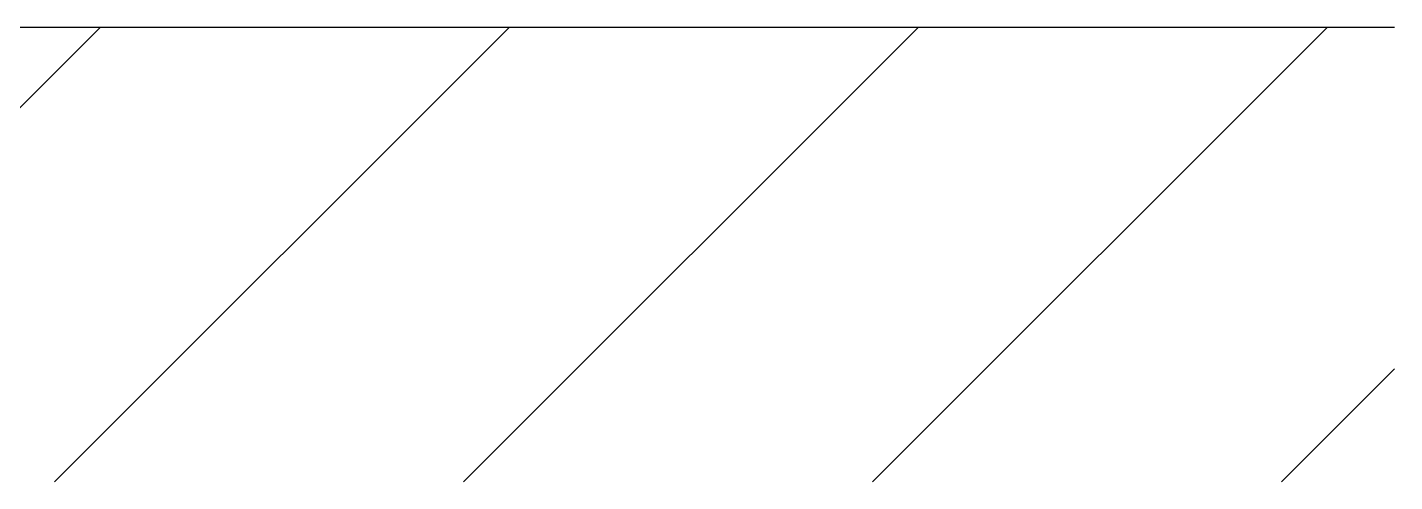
# Model space of a CAD drawing. Header units: inches. Extents: x 47316 to 59086, y 3141 to 11743.
# Drawn here: x 51501.84 to 51509.35, y 3511.65 to 3514.15 of the extents above; entities that cross this region are included whole.
import ezdxf

# ---------------------------------------------------------------- set-up
doc = ezdxf.new("R2010")
doc.units = ezdxf.units.IN
doc.header["$MEASUREMENT"] = 0

msp = doc.modelspace()

# ---------------------------------------------------------------- linework, layer by layer
at = {"color": 0, "lineweight": -3}
for p, q in [((51509.3467, 3514.1456, 0), (51486.1904, 3514.1456, 0)), ((51499.7458, 3511.6503), (51502.2411, 3514.1456)), ((51501.9908, 3511.6503), (51504.4862, 3514.1456)), ((51504.2359, 3511.6503), (51506.7312, 3514.1456)), ((51506.481, 3511.6503), (51508.9763, 3514.1456)), ((51508.726, 3511.6503), (51509.3467, 3512.2709))]:
    msp.add_line(p, q, dxfattribs=at)

doc.saveas('drawing.dxf')
